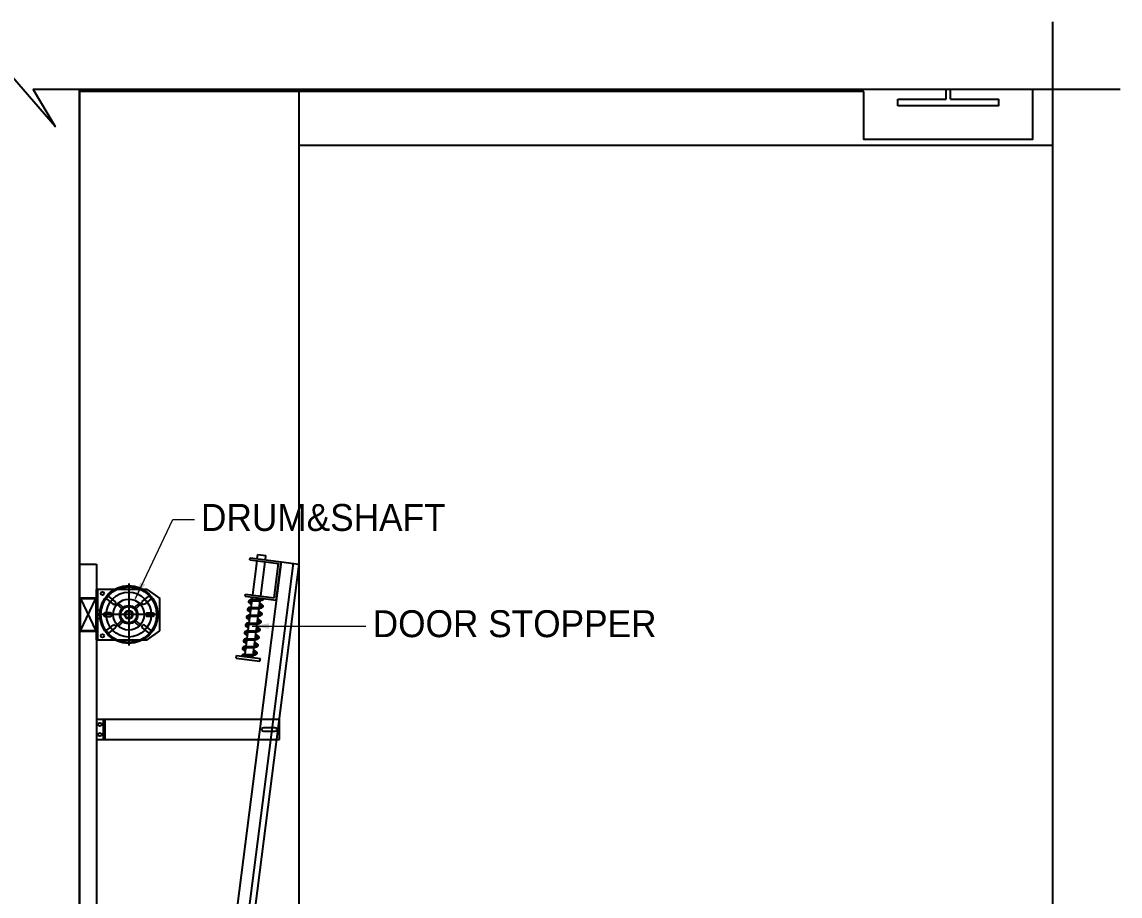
# Model space of a CAD drawing. Header units: millimetres. Extents: x 909 to 159266, y 137 to 21462.
# Drawn here: x 67692 to 70947, y 13773 to 16363 of the extents above; entities that cross this region are included whole.
import ezdxf

# ---------------------------------------------------------------- set-up
doc = ezdxf.new("R2010")
doc.units = ezdxf.units.MM
doc.header["$LTSCALE"] = 50
doc.header["$MEASUREMENT"] = 0
doc.linetypes.add('CENTER', pattern=[2, 1.25, -0.25, 0.25, -0.25])
for name, color, linetype in [('CENTER', 1, 'CENTER'), ('OHD Frame', 2, 'Continuous'), ('OHD Track', 4, 'Continuous'), ('주단면도-1$0$주단면도-1$0$A-FLOR-GW', 6, 'Continuous'), ('주단면도-1$0$주단면도-1$0$A-SECT-ELEV', 8, 'Continuous'), ('주단면도-1$0$주단면도-1$0$저온단열', 160, 'Continuous'), ('주단면도-1$0$철골', 2, 'Continuous'), ('케이블드럼', 9, 'Continuous')]:
    doc.layers.add(name, color=color, linetype=linetype)
doc.layers.add('주단면도-1$0$A-ELEV-LIN2', color=7, linetype='Continuous', lineweight=25)
doc.styles.get("Standard").update_dxf_attribs({"font": 'NanumGothicBold.ttf'})
doc.styles.add('헤드라인', font='')
doc.styles.get('헤드라인').set_extended_font_data('HY울릉도M')
doc.dimstyles.new('ISO-25', dxfattribs={"dimtxt": 2.5, "dimasz": 2.5, "dimexe": 1.25, "dimexo": 0.625, "dimtad": 1, "dimtxsty": 'Standard', "dimcen": 2.5, "dimadec": 0, "dimazin": 0, "dimtfac": 1, "dimtmove": 0, "dimatfit": 3, "dimfxl": 1, "dimarcsym": 0})

# ---------------------------------------------------------------- blocks, each defined once
blk = doc.blocks.new('DRUM&SHAFT')
at = {"layer": 'CENTER', "ltscale": 5}
for p, q in [((83366.2, -19306.2, 0), (83366.2, -19490.1, 0)), ((83458.2, -19398.1, 0), (83274.3, -19398.1, 0))]:
    blk.add_line(p, q, dxfattribs=at)
at = {"layer": '케이블드럼'}
for p, q in [((83420.7, -19323.3, 0), (83273.7, -19323.3, 0)), ((83420.7, -19323.3, 0), (83458.7, -19350.3, 0)), ((83349.3, -19377.3, 0), (83335.8, -19363.8, 0)), ((83383.2, -19377.3, 0), (83396.7, -19363.8, 0)), ((83458.7, -19446.3, 0), (83458.7, -19350.3, 0)), ((83281.4, -19385.6, 0), (83270.7, -19385.6, 0)), ((83345.4, -19381.2, 0), (83331.9, -19367.7, 0)), ((83387.1, -19381.2, 0), (83400.6, -19367.7, 0)), ((83281.4, -19410.6, 0), (83270.7, -19410.6, 0)), ((83345.2, -19415.2, 0), (83331.9, -19428.5, 0)), ((83349.1, -19419.2, 0), (83335.8, -19432.5, 0)), ((83383.4, -19419.2, 0), (83396.7, -19432.5, 0)), ((83387.3, -19415.2, 0), (83400.6, -19428.5, 0)), ((83420.7, -19473.3, 0), (83458.7, -19446.3, 0)), ((83273.7, -19473.3, 0), (83420.7, -19473.3, 0))]:
    blk.add_line(p, q, dxfattribs=at)
at = {"layer": '케이블드럼', "elevation": 0}
blk.add_lwpolyline([(83270.7, -19323.3), (83273.7, -19323.3), (83273.7, -19473.3), (83270.7, -19473.3)], close=True, dxfattribs=at)
for points in [[(83307.4, -19344.4, 0.867236), (83301.1, -19352.2), (83320, -19367.5, 0.867236), (83326.3, -19359.7)], [(83425.1, -19344.4, -0.867236), (83431.4, -19352.2), (83412.5, -19367.5, -0.867236), (83406.2, -19359.7)], [(83295.3, -19393.3, 0.867236), (83295.3, -19403.3), (83311.6, -19403.3, 0.867236), (83311.6, -19393.3)], [(83437.2, -19393.3, -0.867236), (83437.2, -19403.3), (83420.9, -19403.3, -0.867236), (83420.9, -19393.3)], [(83307.4, -19452.2, -0.867236), (83301.1, -19444.5), (83320, -19429.1, -0.867236), (83326.3, -19436.9)], [(83425.1, -19452.2, 0.867236), (83431.4, -19444.5), (83412.5, -19429.1, 0.867236), (83406.2, -19436.9)]]:
    blk.add_lwpolyline(points, format="xyb", close=True, dxfattribs=at)
at = {"layer": '케이블드럼'}
for centre, radius in [((83366.2, -19398.1, 0), 85.8), ((83288.3, -19335.5, 0), 5), ((83366.2, -19398.3, 0), 82.6), ((83366.2, -19398.1, 0), 66.5), ((83366.2, -19398.1, 0), 45.9), ((83366.2, -19398.3, 0), 27), ((83366.2, -19398.3, 0), 24), ((83366.2, -19398.3, 0), 12.6), ((83366.2, -19398.3, 0), 12.5), ((83366.2, -19398.3, 0), 10.5), ((83288.3, -19461.1, 0), 5)]:
    blk.add_circle(centre, radius, dxfattribs=at)
blk = doc.blocks.new('프레임100X50X2.3T')
at = {"color": 1}
for p, q in [((105125.2, -46858.7), (105170.6, -46763.3)), ((105125.2, -46763.3), (105170.6, -46858.7))]:
    blk.add_line(p, q, dxfattribs=at)
at = {"layer": 'OHD Frame'}
for points in [[(105172.9, -46761), (105172.9, -46861), (105122.9, -46861), (105122.9, -46761)], [(105170.6, -46763.3), (105170.6, -46858.7), (105125.2, -46858.7), (105125.2, -46763.3)]]:
    blk.add_lwpolyline(points, close=True, dxfattribs=at)
blk = doc.blocks.new('DOOR STOPPER')
at = {"color": 4}
for p, q in [((109463.3, 61094.3, 0), (109463.3, 61023.5, 0)), ((109463.3, 61094.3, 0), (109471.3, 61094.3, 0)), ((109471.3, 61094.3, 0), (109471.3, 61023.5, 0)), ((109471.3, 61069.8, 0), (109648.8, 61069.8, 0)), ((109648.8, 61091.2, 0), (109648.8, 60998.9, 0)), ((109648.8, 61091.2, 0), (109655.1, 61091.2, 0)), ((109655.1, 61091.2, 0), (109655.1, 61005.3, 0)), ((109655.1, 61069.8, 0), (109756.9, 61069.8, 0)), ((109756.9, 61091.2, 0), (109756.9, 61005.3, 0)), ((109756.9, 61091.2, 0), (109763.3, 61091.2, 0)), ((109763.3, 61091.2, 0), (109763.3, 60998.9, 0)), ((109763.3, 61069.8, 0), (109776, 61069.8, 0)), ((109776, 61069.8, 0), (109776, 61045.8, 0)), ((109471.3, 61045.8, 0), (109648.8, 61045.8, 0)), ((109655.1, 61045.8, 0), (109756.9, 61045.8, 0)), ((109763.3, 61045.8, 0), (109776, 61045.8, 0)), ((109463.3, 61023.5, 0), (109471.3, 61023.5, 0)), ((109655.1, 61005.3, 0), (109756.9, 61005.3, 0)), ((109648.8, 60998.9, 0), (109763.3, 60998.9, 0))]:
    blk.add_line(p, q, dxfattribs=at)
at = {"color": 4, "linetype": 'Continuous'}
for p, q in [((109474.5, 61069.4, 0), (109476.8, 61046.4, 0)), ((109478.1, 61070.1, 0), (109480.5, 61046.8, 0)), ((109497.8, 61069.4, 0), (109500.2, 61046.4, 0)), ((109501.5, 61070.1, 0), (109503.9, 61046.8, 0)), ((109521.2, 61069.4, 0), (109523.6, 61046.4, 0)), ((109524.8, 61070.1, 0), (109527.3, 61046.8, 0)), ((109544.6, 61069.4, 0), (109546.9, 61046.4, 0)), ((109548.2, 61070.1, 0), (109550.6, 61046.8, 0)), ((109567.9, 61069.4, 0), (109570.3, 61046.4, 0)), ((109571.6, 61070.1, 0), (109574, 61046.8, 0)), ((109591.3, 61069.4, 0), (109593.6, 61046.4, 0)), ((109594.9, 61070.1, 0), (109597.3, 61046.8, 0)), ((109614.6, 61069.4, 0), (109617, 61046.4, 0)), ((109618.3, 61070.1, 0), (109620.7, 61046.8, 0)), ((109638, 61069.7, 0), (109640.3, 61046.7, 0)), ((109641.6, 61070.4, 0), (109644, 61047.1, 0))]:
    blk.add_line(p, q, dxfattribs=at)
for centre, end_param in [((109471.3, 61064.3, 0), -0.032668), ((109494.7, 61064.3, 0), 1.199537), ((109518, 61064.3, 0), 1.199537), ((109541.4, 61064.3, 0), 1.199537), ((109564.7, 61064.3, 0), 1.199537), ((109588.1, 61064.3, 0), 1.199537), ((109611.4, 61064.3, 0), 1.199537), ((109634.8, 61064.5, 0), 1.199537)]:
    blk.add_ellipse(centre, major_axis=(-0.3, 15.6), ratio=0.477179, start_param=-1.195765, end_param=end_param, dxfattribs=at)
for points, knots in [([(109474.5, 61069.4, 0), (109474.3, 61070.2, 0), (109474.1, 61071, 0), (109473.6, 61072.7, 0), (109473.3, 61073.5, 0), (109472.6, 61074.8, 0), (109472.2, 61075.3, 0), (109471.7, 61075.9, 0), (109471.6, 61076, 0), (109471.4, 61076.1, 0), (109471.3, 61076.1, 0), (109471.3, 61076.2, 0)], [1.9539775, 1.9539775, 1.9539775, 1.9539775, 2.1548685, 2.1548685, 2.4122962, 2.4122962, 2.6697239, 2.6697239, 2.8449346, 2.8449346, 2.9444367, 2.9444367, 2.9444367, 2.9444367]), ([(109494.7, 61076.2, 0), (109494.6, 61076.1, 0), (109494.5, 61076.1, 0), (109494.3, 61075.9, 0), (109494.1, 61075.7, 0), (109493.7, 61075.3, 0), (109493.5, 61075.1, 0), (109492.9, 61074, 0), (109492.5, 61073.1, 0), (109491.9, 61071.4, 0), (109491.7, 61070.8, 0), (109491.6, 61069.8, 0)], [3.3387486, 3.3387486, 3.3387486, 3.3387486, 3.4898819, 3.4898819, 3.6410151, 3.6410151, 3.7921484, 3.7921484, 4.105162, 4.105162, 4.2730649, 4.2730649, 4.2730649, 4.2730649]), ([(109497.8, 61069.4, 0), (109497.7, 61070.2, 0), (109497.5, 61071, 0), (109497, 61072.7, 0), (109496.6, 61073.5, 0), (109495.9, 61074.8, 0), (109495.6, 61075.3, 0), (109495.1, 61075.9, 0), (109494.9, 61076, 0), (109494.7, 61076.1, 0), (109494.7, 61076.1, 0), (109494.7, 61076.2, 0)], [1.9539775, 1.9539775, 1.9539775, 1.9539775, 2.1548685, 2.1548685, 2.4122962, 2.4122962, 2.6697239, 2.6697239, 2.8449346, 2.8449346, 2.9444367, 2.9444367, 2.9444367, 2.9444367]), ([(109518, 61076.2, 0), (109518, 61076.1, 0), (109517.9, 61076.1, 0), (109517.6, 61075.9, 0), (109517.5, 61075.7, 0), (109517.1, 61075.3, 0), (109516.9, 61075.1, 0), (109516.3, 61074, 0), (109515.8, 61073.1, 0), (109515.3, 61071.4, 0), (109515.1, 61070.8, 0), (109515, 61069.8, 0)], [3.3387486, 3.3387486, 3.3387486, 3.3387486, 3.4898819, 3.4898819, 3.6410151, 3.6410151, 3.7921484, 3.7921484, 4.105162, 4.105162, 4.2730649, 4.2730649, 4.2730649, 4.2730649]), ([(109521.2, 61069.4, 0), (109521, 61070.2, 0), (109520.8, 61071, 0), (109520.3, 61072.7, 0), (109520, 61073.5, 0), (109519.3, 61074.8, 0), (109518.9, 61075.3, 0), (109518.4, 61075.9, 0), (109518.3, 61076, 0), (109518.1, 61076.1, 0), (109518, 61076.1, 0), (109518, 61076.2, 0)], [1.9539775, 1.9539775, 1.9539775, 1.9539775, 2.1548685, 2.1548685, 2.4122962, 2.4122962, 2.6697239, 2.6697239, 2.8449346, 2.8449346, 2.9444367, 2.9444367, 2.9444367, 2.9444367]), ([(109541.4, 61076.2, 0), (109541.3, 61076.1, 0), (109541.2, 61076.1, 0), (109541, 61075.9, 0), (109540.8, 61075.7, 0), (109540.5, 61075.3, 0), (109540.3, 61075.1, 0), (109539.6, 61074, 0), (109539.2, 61073.1, 0), (109538.6, 61071.4, 0), (109538.5, 61070.8, 0), (109538.3, 61069.8, 0)], [3.3387486, 3.3387486, 3.3387486, 3.3387486, 3.4898819, 3.4898819, 3.6410151, 3.6410151, 3.7921484, 3.7921484, 4.105162, 4.105162, 4.2730649, 4.2730649, 4.2730649, 4.2730649]), ([(109544.6, 61069.4, 0), (109544.4, 61070.2, 0), (109544.2, 61071, 0), (109543.7, 61072.7, 0), (109543.3, 61073.5, 0), (109542.7, 61074.8, 0), (109542.3, 61075.3, 0), (109541.8, 61075.9, 0), (109541.6, 61076, 0), (109541.4, 61076.1, 0), (109541.4, 61076.1, 0), (109541.4, 61076.2, 0)], [1.9539775, 1.9539775, 1.9539775, 1.9539775, 2.1548685, 2.1548685, 2.4122962, 2.4122962, 2.6697239, 2.6697239, 2.8449346, 2.8449346, 2.9444367, 2.9444367, 2.9444367, 2.9444367]), ([(109564.7, 61076.2, 0), (109564.7, 61076.1, 0), (109564.6, 61076.1, 0), (109564.3, 61075.9, 0), (109564.2, 61075.7, 0), (109563.8, 61075.3, 0), (109563.6, 61075.1, 0), (109563, 61074, 0), (109562.5, 61073.1, 0), (109562, 61071.4, 0), (109561.8, 61070.8, 0), (109561.7, 61069.8, 0)], [3.3387486, 3.3387486, 3.3387486, 3.3387486, 3.4898819, 3.4898819, 3.6410151, 3.6410151, 3.7921484, 3.7921484, 4.105162, 4.105162, 4.2730649, 4.2730649, 4.2730649, 4.2730649]), ([(109567.9, 61069.4, 0), (109567.8, 61070.2, 0), (109567.6, 61071, 0), (109567, 61072.7, 0), (109566.7, 61073.5, 0), (109566, 61074.8, 0), (109565.6, 61075.3, 0), (109565.1, 61075.9, 0), (109565, 61076, 0), (109564.8, 61076.1, 0), (109564.7, 61076.1, 0), (109564.7, 61076.2, 0)], [1.9539775, 1.9539775, 1.9539775, 1.9539775, 2.1548685, 2.1548685, 2.4122962, 2.4122962, 2.6697239, 2.6697239, 2.8449346, 2.8449346, 2.9444367, 2.9444367, 2.9444367, 2.9444367]), ([(109588.1, 61076.2, 0), (109588, 61076.1, 0), (109587.9, 61076.1, 0), (109587.7, 61075.9, 0), (109587.5, 61075.7, 0), (109587.2, 61075.3, 0), (109587, 61075.1, 0), (109586.3, 61074, 0), (109585.9, 61073.1, 0), (109585.3, 61071.4, 0), (109585.2, 61070.8, 0), (109585, 61069.8, 0)], [3.3387486, 3.3387486, 3.3387486, 3.3387486, 3.4898819, 3.4898819, 3.6410151, 3.6410151, 3.7921484, 3.7921484, 4.105162, 4.105162, 4.2730649, 4.2730649, 4.2730649, 4.2730649]), ([(109591.3, 61069.4, 0), (109591.1, 61070.2, 0), (109590.9, 61071, 0), (109590.4, 61072.7, 0), (109590.1, 61073.5, 0), (109589.4, 61074.8, 0), (109589, 61075.3, 0), (109588.5, 61075.9, 0), (109588.3, 61076, 0), (109588.1, 61076.1, 0), (109588.1, 61076.1, 0), (109588.1, 61076.2, 0)], [1.9539775, 1.9539775, 1.9539775, 1.9539775, 2.1548685, 2.1548685, 2.4122962, 2.4122962, 2.6697239, 2.6697239, 2.8449346, 2.8449346, 2.9444367, 2.9444367, 2.9444367, 2.9444367]), ([(109611.4, 61076.2, 0), (109611.4, 61076.1, 0), (109611.3, 61076.1, 0), (109611, 61075.9, 0), (109610.9, 61075.7, 0), (109610.5, 61075.3, 0), (109610.3, 61075.1, 0), (109609.7, 61074, 0), (109609.3, 61073.1, 0), (109608.7, 61071.4, 0), (109608.5, 61070.8, 0), (109608.4, 61069.8, 0)], [3.3387486, 3.3387486, 3.3387486, 3.3387486, 3.4898819, 3.4898819, 3.6410151, 3.6410151, 3.7921484, 3.7921484, 4.105162, 4.105162, 4.2730649, 4.2730649, 4.2730649, 4.2730649]), ([(109614.6, 61069.4, 0), (109614.5, 61070.2, 0), (109614.3, 61071, 0), (109613.8, 61072.7, 0), (109613.4, 61073.5, 0), (109612.7, 61074.8, 0), (109612.4, 61075.3, 0), (109611.9, 61075.9, 0), (109611.7, 61076, 0), (109611.5, 61076.1, 0), (109611.5, 61076.1, 0), (109611.4, 61076.2, 0)], [1.9539775, 1.9539775, 1.9539775, 1.9539775, 2.1548685, 2.1548685, 2.4122962, 2.4122962, 2.6697239, 2.6697239, 2.8449346, 2.8449346, 2.9444367, 2.9444367, 2.9444367, 2.9444367]), ([(109634.8, 61076.4, 0), (109634.7, 61076.4, 0), (109634.6, 61076.4, 0), (109634.4, 61076.2, 0), (109634.2, 61076, 0), (109633.8, 61075.6, 0), (109633.6, 61075.3, 0), (109633, 61074.3, 0), (109632.6, 61073.4, 0), (109632, 61071.7, 0), (109631.9, 61071.1, 0), (109631.7, 61070.1, 0)], [3.3387486, 3.3387486, 3.3387486, 3.3387486, 3.4898819, 3.4898819, 3.6410151, 3.6410151, 3.7921484, 3.7921484, 4.105162, 4.105162, 4.2730649, 4.2730649, 4.2730649, 4.2730649]), ([(109638, 61069.7, 0), (109637.8, 61070.5, 0), (109637.6, 61071.3, 0), (109637.1, 61073, 0), (109636.7, 61073.8, 0), (109636, 61075.1, 0), (109635.7, 61075.6, 0), (109635.2, 61076.2, 0), (109635, 61076.3, 0), (109634.8, 61076.4, 0), (109634.8, 61076.4, 0), (109634.8, 61076.4, 0)], [1.9539775, 1.9539775, 1.9539775, 1.9539775, 2.1548685, 2.1548685, 2.4122962, 2.4122962, 2.6697239, 2.6697239, 2.8449346, 2.8449346, 2.9444367, 2.9444367, 2.9444367, 2.9444367]), ([(109492.9, 61045.8, 0), (109491.5, 61041.4, 0), (109491.2, 61040.8, 0), (109490.7, 61039.9, 0), (109490.5, 61039.5, 0), (109490, 61038.8, 0), (109489.7, 61038.4, 0), (109489.2, 61037.8, 0), (109488.8, 61037.5, 0), (109488.2, 61036.9, 0), (109487.9, 61036.7, 0), (109487.3, 61036.4, 0), (109487.1, 61036.3, 0), (109486.7, 61036.1, 0), (109486.5, 61036, 0), (109486.1, 61035.9, 0), (109485.9, 61035.9, 0), (109485.6, 61035.8, 0), (109485.5, 61035.8, 0), (109485.3, 61035.8, 0), (109485.2, 61035.8, 0), (109484.8, 61035.8, 0), (109484.5, 61035.8, 0), (109484.2, 61035.9, 0), (109484.1, 61035.9, 0), (109483.9, 61035.9, 0), (109483.8, 61035.9, 0), (109483.7, 61036, 0), (109483.6, 61036, 0), (109483.4, 61036.1, 0), (109483.2, 61036.1, 0), (109482.7, 61036.3, 0), (109482.5, 61036.5, 0), (109482, 61036.8, 0), (109481.8, 61036.9, 0), (109481.5, 61037.1, 0), (109481.4, 61037.3, 0), (109481, 61037.6, 0), (109480.8, 61037.9, 0), (109480.3, 61038.4, 0), (109480.1, 61038.7, 0), (109479.5, 61039.5, 0), (109479.1, 61040.1, 0), (109478.5, 61041.3, 0), (109478.2, 61042, 0), (109477.7, 61043.4, 0), (109477.5, 61044.2, 0), (109477.2, 61045.3, 0), (109477.1, 61045.7, 0), (109476.8, 61046.4, 0)], [2.284157, 2.284157, 2.284157, 2.284157, 2.422346, 2.422346, 2.53296, 2.53296, 2.643575, 2.643575, 2.760459, 2.760459, 2.877343, 2.877343, 2.943322, 2.943322, 3.009301, 3.009301, 3.067956, 3.067956, 3.100399, 3.100399, 3.132842, 3.132842, 3.209433, 3.209433, 3.242764, 3.242764, 3.266879, 3.266879, 3.290995, 3.290995, 3.339227, 3.339227, 3.435689, 3.435689, 3.491675, 3.491675, 3.54766, 3.54766, 3.639733, 3.639733, 3.731806, 3.731806, 3.894315, 3.894315, 4.056824, 4.056824, 4.219333, 4.219333, 4.293854, 4.293854, 4.293854, 4.293854]), ([(109489.1, 61045.8, 0), (109489, 61045.5, 0), (109488.9, 61045.1, 0), (109488.4, 61043.7, 0), (109488, 61042.7, 0), (109487.2, 61041.2, 0), (109486.8, 61040.6, 0), (109486.1, 61040, 0), (109485.8, 61039.8, 0), (109485.4, 61039.6, 0), (109485.3, 61039.5, 0), (109485, 61039.5, 0), (109484.9, 61039.5, 0), (109484.6, 61039.6, 0), (109484.4, 61039.7, 0), (109483.9, 61040, 0), (109483.6, 61040.2, 0), (109483.1, 61040.8, 0), (109482.8, 61041.2, 0), (109482.2, 61042.2, 0), (109481.9, 61042.8, 0), (109481.3, 61044.4, 0), (109480.9, 61045.6, 0), (109480.7, 61046.8, 0)], [2.066081, 2.066081, 2.066081, 2.066081, 2.158304, 2.158304, 2.432845, 2.432845, 2.707387, 2.707387, 2.892355, 2.892355, 3.077323, 3.077323, 3.262291, 3.262291, 3.44726, 3.44726, 3.632228, 3.632228, 3.817196, 3.817196, 4.002164, 4.002164, 4.293854, 4.293854, 4.293854, 4.293854]), ([(109516.3, 61045.8, 0), (109514.8, 61041.4, 0), (109514.6, 61040.8, 0), (109514.1, 61039.9, 0), (109513.8, 61039.5, 0), (109513.3, 61038.8, 0), (109513.1, 61038.4, 0), (109512.5, 61037.8, 0), (109512.2, 61037.5, 0), (109511.6, 61036.9, 0), (109511.2, 61036.7, 0), (109510.7, 61036.4, 0), (109510.5, 61036.3, 0), (109510.1, 61036.1, 0), (109509.9, 61036, 0), (109509.4, 61035.9, 0), (109509.2, 61035.9, 0), (109509, 61035.8, 0), (109508.9, 61035.8, 0), (109508.7, 61035.8, 0), (109508.6, 61035.8, 0), (109508.2, 61035.8, 0), (109507.9, 61035.8, 0), (109507.5, 61035.9, 0), (109507.4, 61035.9, 0), (109507.2, 61035.9, 0), (109507.2, 61035.9, 0), (109507, 61036, 0), (109506.9, 61036, 0), (109506.7, 61036.1, 0), (109506.6, 61036.1, 0), (109506.1, 61036.3, 0), (109505.8, 61036.5, 0), (109505.4, 61036.8, 0), (109505.2, 61036.9, 0), (109504.9, 61037.1, 0), (109504.7, 61037.3, 0), (109504.3, 61037.6, 0), (109504.1, 61037.9, 0), (109503.6, 61038.4, 0), (109503.4, 61038.7, 0), (109502.8, 61039.5, 0), (109502.5, 61040.1, 0), (109501.9, 61041.3, 0), (109501.6, 61042, 0), (109501.1, 61043.4, 0), (109500.8, 61044.2, 0), (109500.5, 61045.3, 0), (109500.5, 61045.7, 0), (109500.2, 61046.4, 0)], [2.284157, 2.284157, 2.284157, 2.284157, 2.422346, 2.422346, 2.53296, 2.53296, 2.643575, 2.643575, 2.760459, 2.760459, 2.877343, 2.877343, 2.943322, 2.943322, 3.009301, 3.009301, 3.067956, 3.067956, 3.100399, 3.100399, 3.132842, 3.132842, 3.209433, 3.209433, 3.242764, 3.242764, 3.266879, 3.266879, 3.290995, 3.290995, 3.339227, 3.339227, 3.435689, 3.435689, 3.491675, 3.491675, 3.54766, 3.54766, 3.639733, 3.639733, 3.731806, 3.731806, 3.894315, 3.894315, 4.056824, 4.056824, 4.219333, 4.219333, 4.293854, 4.293854, 4.293854, 4.293854]), ([(109512.4, 61045.8, 0), (109512.3, 61045.5, 0), (109512.2, 61045.1, 0), (109511.8, 61043.7, 0), (109511.4, 61042.7, 0), (109510.6, 61041.2, 0), (109510.1, 61040.6, 0), (109509.4, 61040, 0), (109509.2, 61039.8, 0), (109508.8, 61039.6, 0), (109508.6, 61039.5, 0), (109508.3, 61039.5, 0), (109508.2, 61039.5, 0), (109507.9, 61039.6, 0), (109507.7, 61039.7, 0), (109507.3, 61040, 0), (109507, 61040.2, 0), (109506.4, 61040.8, 0), (109506.1, 61041.2, 0), (109505.6, 61042.2, 0), (109505.3, 61042.8, 0), (109504.6, 61044.4, 0), (109504.3, 61045.6, 0), (109504, 61046.8, 0)], [2.066081, 2.066081, 2.066081, 2.066081, 2.158304, 2.158304, 2.432845, 2.432845, 2.707387, 2.707387, 2.892355, 2.892355, 3.077323, 3.077323, 3.262291, 3.262291, 3.44726, 3.44726, 3.632228, 3.632228, 3.817196, 3.817196, 4.002164, 4.002164, 4.293854, 4.293854, 4.293854, 4.293854]), ([(109539.7, 61045.8, 0), (109538.2, 61041.4, 0), (109537.9, 61040.8, 0), (109537.4, 61039.9, 0), (109537.2, 61039.5, 0), (109536.7, 61038.8, 0), (109536.4, 61038.4, 0), (109535.9, 61037.8, 0), (109535.6, 61037.5, 0), (109534.9, 61036.9, 0), (109534.6, 61036.7, 0), (109534, 61036.4, 0), (109533.8, 61036.3, 0), (109533.4, 61036.1, 0), (109533.2, 61036, 0), (109532.8, 61035.9, 0), (109532.6, 61035.9, 0), (109532.3, 61035.8, 0), (109532.2, 61035.8, 0), (109532, 61035.8, 0), (109531.9, 61035.8, 0), (109531.5, 61035.8, 0), (109531.2, 61035.8, 0), (109530.9, 61035.9, 0), (109530.8, 61035.9, 0), (109530.6, 61035.9, 0), (109530.5, 61035.9, 0), (109530.4, 61036, 0), (109530.3, 61036, 0), (109530.1, 61036.1, 0), (109529.9, 61036.1, 0), (109529.5, 61036.3, 0), (109529.2, 61036.5, 0), (109528.7, 61036.8, 0), (109528.6, 61036.9, 0), (109528.2, 61037.1, 0), (109528.1, 61037.3, 0), (109527.7, 61037.6, 0), (109527.5, 61037.9, 0), (109527, 61038.4, 0), (109526.8, 61038.7, 0), (109526.2, 61039.5, 0), (109525.9, 61040.1, 0), (109525.2, 61041.3, 0), (109524.9, 61042, 0), (109524.4, 61043.4, 0), (109524.2, 61044.2, 0), (109523.9, 61045.3, 0), (109523.8, 61045.7, 0), (109523.6, 61046.4, 0)], [2.284157, 2.284157, 2.284157, 2.284157, 2.422346, 2.422346, 2.53296, 2.53296, 2.643575, 2.643575, 2.760459, 2.760459, 2.877343, 2.877343, 2.943322, 2.943322, 3.009301, 3.009301, 3.067956, 3.067956, 3.100399, 3.100399, 3.132842, 3.132842, 3.209433, 3.209433, 3.242764, 3.242764, 3.266879, 3.266879, 3.290995, 3.290995, 3.339227, 3.339227, 3.435689, 3.435689, 3.491675, 3.491675, 3.54766, 3.54766, 3.639733, 3.639733, 3.731806, 3.731806, 3.894315, 3.894315, 4.056824, 4.056824, 4.219333, 4.219333, 4.293854, 4.293854, 4.293854, 4.293854]), ([(109535.8, 61045.8, 0), (109535.7, 61045.5, 0), (109535.6, 61045.1, 0), (109535.1, 61043.7, 0), (109534.7, 61042.7, 0), (109533.9, 61041.2, 0), (109533.5, 61040.6, 0), (109532.8, 61040, 0), (109532.5, 61039.8, 0), (109532.1, 61039.6, 0), (109532, 61039.5, 0), (109531.7, 61039.5, 0), (109531.6, 61039.5, 0), (109531.3, 61039.6, 0), (109531.1, 61039.7, 0), (109530.6, 61040, 0), (109530.3, 61040.2, 0), (109529.8, 61040.8, 0), (109529.5, 61041.2, 0), (109528.9, 61042.2, 0), (109528.6, 61042.8, 0), (109528, 61044.4, 0), (109527.6, 61045.6, 0), (109527.4, 61046.8, 0)], [2.066081, 2.066081, 2.066081, 2.066081, 2.158304, 2.158304, 2.432845, 2.432845, 2.707387, 2.707387, 2.892355, 2.892355, 3.077323, 3.077323, 3.262291, 3.262291, 3.44726, 3.44726, 3.632228, 3.632228, 3.817196, 3.817196, 4.002164, 4.002164, 4.293854, 4.293854, 4.293854, 4.293854]), ([(109563, 61045.8, 0), (109561.5, 61041.4, 0), (109561.3, 61040.8, 0), (109560.8, 61039.9, 0), (109560.5, 61039.5, 0), (109560, 61038.8, 0), (109559.8, 61038.4, 0), (109559.2, 61037.8, 0), (109558.9, 61037.5, 0), (109558.3, 61036.9, 0), (109557.9, 61036.7, 0), (109557.4, 61036.4, 0), (109557.2, 61036.3, 0), (109556.8, 61036.1, 0), (109556.6, 61036, 0), (109556.2, 61035.9, 0), (109556, 61035.9, 0), (109555.7, 61035.8, 0), (109555.6, 61035.8, 0), (109555.4, 61035.8, 0), (109555.3, 61035.8, 0), (109554.9, 61035.8, 0), (109554.6, 61035.8, 0), (109554.2, 61035.9, 0), (109554.1, 61035.9, 0), (109553.9, 61035.9, 0), (109553.9, 61035.9, 0), (109553.7, 61036, 0), (109553.7, 61036, 0), (109553.4, 61036.1, 0), (109553.3, 61036.1, 0), (109552.8, 61036.3, 0), (109552.5, 61036.5, 0), (109552.1, 61036.8, 0), (109551.9, 61036.9, 0), (109551.6, 61037.1, 0), (109551.4, 61037.3, 0), (109551.1, 61037.6, 0), (109550.8, 61037.9, 0), (109550.4, 61038.4, 0), (109550.1, 61038.7, 0), (109549.6, 61039.5, 0), (109549.2, 61040.1, 0), (109548.6, 61041.3, 0), (109548.3, 61042, 0), (109547.8, 61043.4, 0), (109547.5, 61044.2, 0), (109547.3, 61045.3, 0), (109547.2, 61045.7, 0), (109546.9, 61046.4, 0)], [2.284157, 2.284157, 2.284157, 2.284157, 2.422346, 2.422346, 2.53296, 2.53296, 2.643575, 2.643575, 2.760459, 2.760459, 2.877343, 2.877343, 2.943322, 2.943322, 3.009301, 3.009301, 3.067956, 3.067956, 3.100399, 3.100399, 3.132842, 3.132842, 3.209433, 3.209433, 3.242764, 3.242764, 3.266879, 3.266879, 3.290995, 3.290995, 3.339227, 3.339227, 3.435689, 3.435689, 3.491675, 3.491675, 3.54766, 3.54766, 3.639733, 3.639733, 3.731806, 3.731806, 3.894315, 3.894315, 4.056824, 4.056824, 4.219333, 4.219333, 4.293854, 4.293854, 4.293854, 4.293854]), ([(109559.1, 61045.8, 0), (109559, 61045.5, 0), (109558.9, 61045.1, 0), (109558.5, 61043.7, 0), (109558.1, 61042.7, 0), (109557.3, 61041.2, 0), (109556.8, 61040.6, 0), (109556.1, 61040, 0), (109555.9, 61039.8, 0), (109555.5, 61039.6, 0), (109555.3, 61039.5, 0), (109555, 61039.5, 0), (109554.9, 61039.5, 0), (109554.6, 61039.6, 0), (109554.4, 61039.7, 0), (109554, 61040, 0), (109553.7, 61040.2, 0), (109553.1, 61040.8, 0), (109552.8, 61041.2, 0), (109552.3, 61042.2, 0), (109552, 61042.8, 0), (109551.3, 61044.4, 0), (109551, 61045.6, 0), (109550.7, 61046.8, 0)], [2.066081, 2.066081, 2.066081, 2.066081, 2.158304, 2.158304, 2.432845, 2.432845, 2.707387, 2.707387, 2.892355, 2.892355, 3.077323, 3.077323, 3.262291, 3.262291, 3.44726, 3.44726, 3.632228, 3.632228, 3.817196, 3.817196, 4.002164, 4.002164, 4.293854, 4.293854, 4.293854, 4.293854]), ([(109586.4, 61045.8, 0), (109584.9, 61041.4, 0), (109584.6, 61040.8, 0), (109584.1, 61039.9, 0), (109583.9, 61039.5, 0), (109583.4, 61038.8, 0), (109583.1, 61038.4, 0), (109582.6, 61037.8, 0), (109582.3, 61037.5, 0), (109581.6, 61036.9, 0), (109581.3, 61036.7, 0), (109580.7, 61036.4, 0), (109580.6, 61036.3, 0), (109580.1, 61036.1, 0), (109579.9, 61036, 0), (109579.5, 61035.9, 0), (109579.3, 61035.9, 0), (109579, 61035.8, 0), (109578.9, 61035.8, 0), (109578.7, 61035.8, 0), (109578.6, 61035.8, 0), (109578.2, 61035.8, 0), (109578, 61035.8, 0), (109577.6, 61035.9, 0), (109577.5, 61035.9, 0), (109577.3, 61035.9, 0), (109577.2, 61035.9, 0), (109577.1, 61036, 0), (109577, 61036, 0), (109576.8, 61036.1, 0), (109576.6, 61036.1, 0), (109576.2, 61036.3, 0), (109575.9, 61036.5, 0), (109575.4, 61036.8, 0), (109575.3, 61036.9, 0), (109575, 61037.1, 0), (109574.8, 61037.3, 0), (109574.4, 61037.6, 0), (109574.2, 61037.9, 0), (109573.7, 61038.4, 0), (109573.5, 61038.7, 0), (109572.9, 61039.5, 0), (109572.6, 61040.1, 0), (109571.9, 61041.3, 0), (109571.7, 61042, 0), (109571.1, 61043.4, 0), (109570.9, 61044.2, 0), (109570.6, 61045.3, 0), (109570.5, 61045.7, 0), (109570.3, 61046.4, 0)], [2.284157, 2.284157, 2.284157, 2.284157, 2.422346, 2.422346, 2.53296, 2.53296, 2.643575, 2.643575, 2.760459, 2.760459, 2.877343, 2.877343, 2.943322, 2.943322, 3.009301, 3.009301, 3.067956, 3.067956, 3.100399, 3.100399, 3.132842, 3.132842, 3.209433, 3.209433, 3.242764, 3.242764, 3.266879, 3.266879, 3.290995, 3.290995, 3.339227, 3.339227, 3.435689, 3.435689, 3.491675, 3.491675, 3.54766, 3.54766, 3.639733, 3.639733, 3.731806, 3.731806, 3.894315, 3.894315, 4.056824, 4.056824, 4.219333, 4.219333, 4.293854, 4.293854, 4.293854, 4.293854]), ([(109582.5, 61045.8, 0), (109582.4, 61045.5, 0), (109582.3, 61045.1, 0), (109581.9, 61043.7, 0), (109581.5, 61042.7, 0), (109580.6, 61041.2, 0), (109580.2, 61040.6, 0), (109579.5, 61040, 0), (109579.3, 61039.8, 0), (109578.8, 61039.6, 0), (109578.7, 61039.5, 0), (109578.4, 61039.5, 0), (109578.3, 61039.5, 0), (109578, 61039.6, 0), (109577.8, 61039.7, 0), (109577.3, 61040, 0), (109577.1, 61040.2, 0), (109576.5, 61040.8, 0), (109576.2, 61041.2, 0), (109575.6, 61042.2, 0), (109575.4, 61042.8, 0), (109574.7, 61044.4, 0), (109574.3, 61045.6, 0), (109574.1, 61046.8, 0)], [2.066081, 2.066081, 2.066081, 2.066081, 2.158304, 2.158304, 2.432845, 2.432845, 2.707387, 2.707387, 2.892355, 2.892355, 3.077323, 3.077323, 3.262291, 3.262291, 3.44726, 3.44726, 3.632228, 3.632228, 3.817196, 3.817196, 4.002164, 4.002164, 4.293854, 4.293854, 4.293854, 4.293854]), ([(109609.7, 61045.8, 0), (109608.2, 61041.4, 0), (109608, 61040.8, 0), (109607.5, 61039.9, 0), (109607.2, 61039.5, 0), (109606.7, 61038.8, 0), (109606.5, 61038.4, 0), (109605.9, 61037.8, 0), (109605.6, 61037.5, 0), (109605, 61036.9, 0), (109604.7, 61036.7, 0), (109604.1, 61036.4, 0), (109603.9, 61036.3, 0), (109603.5, 61036.1, 0), (109603.3, 61036, 0), (109602.9, 61035.9, 0), (109602.7, 61035.9, 0), (109602.4, 61035.8, 0), (109602.3, 61035.8, 0), (109602.1, 61035.8, 0), (109602, 61035.8, 0), (109601.6, 61035.8, 0), (109601.3, 61035.8, 0), (109600.9, 61035.9, 0), (109600.8, 61035.9, 0), (109600.7, 61035.9, 0), (109600.6, 61035.9, 0), (109600.4, 61036, 0), (109600.4, 61036, 0), (109600.1, 61036.1, 0), (109600, 61036.1, 0), (109599.5, 61036.3, 0), (109599.2, 61036.5, 0), (109598.8, 61036.8, 0), (109598.6, 61036.9, 0), (109598.3, 61037.1, 0), (109598.2, 61037.3, 0), (109597.8, 61037.6, 0), (109597.5, 61037.9, 0), (109597.1, 61038.4, 0), (109596.9, 61038.7, 0), (109596.3, 61039.5, 0), (109595.9, 61040.1, 0), (109595.3, 61041.3, 0), (109595, 61042, 0), (109594.5, 61043.4, 0), (109594.3, 61044.2, 0), (109594, 61045.3, 0), (109593.9, 61045.7, 0), (109593.6, 61046.4, 0)], [2.284157, 2.284157, 2.284157, 2.284157, 2.422346, 2.422346, 2.53296, 2.53296, 2.643575, 2.643575, 2.760459, 2.760459, 2.877343, 2.877343, 2.943322, 2.943322, 3.009301, 3.009301, 3.067956, 3.067956, 3.100399, 3.100399, 3.132842, 3.132842, 3.209433, 3.209433, 3.242764, 3.242764, 3.266879, 3.266879, 3.290995, 3.290995, 3.339227, 3.339227, 3.435689, 3.435689, 3.491675, 3.491675, 3.54766, 3.54766, 3.639733, 3.639733, 3.731806, 3.731806, 3.894315, 3.894315, 4.056824, 4.056824, 4.219333, 4.219333, 4.293854, 4.293854, 4.293854, 4.293854]), ([(109605.9, 61045.8, 0), (109605.8, 61045.5, 0), (109605.7, 61045.1, 0), (109605.2, 61043.7, 0), (109604.8, 61042.7, 0), (109604, 61041.2, 0), (109603.5, 61040.6, 0), (109602.9, 61040, 0), (109602.6, 61039.8, 0), (109602.2, 61039.6, 0), (109602, 61039.5, 0), (109601.8, 61039.5, 0), (109601.6, 61039.5, 0), (109601.3, 61039.6, 0), (109601.1, 61039.7, 0), (109600.7, 61040, 0), (109600.4, 61040.2, 0), (109599.9, 61040.8, 0), (109599.6, 61041.2, 0), (109599, 61042.2, 0), (109598.7, 61042.8, 0), (109598.1, 61044.4, 0), (109597.7, 61045.6, 0), (109597.4, 61046.8, 0)], [2.066081, 2.066081, 2.066081, 2.066081, 2.158304, 2.158304, 2.432845, 2.432845, 2.707387, 2.707387, 2.892355, 2.892355, 3.077323, 3.077323, 3.262291, 3.262291, 3.44726, 3.44726, 3.632228, 3.632228, 3.817196, 3.817196, 4.002164, 4.002164, 4.293854, 4.293854, 4.293854, 4.293854]), ([(109633.1, 61045.8, 0), (109631.6, 61041.4, 0), (109631.3, 61040.8, 0), (109630.8, 61039.9, 0), (109630.6, 61039.5, 0), (109630.1, 61038.8, 0), (109629.8, 61038.4, 0), (109629.3, 61037.8, 0), (109629, 61037.5, 0), (109628.3, 61036.9, 0), (109628, 61036.7, 0), (109627.5, 61036.4, 0), (109627.3, 61036.3, 0), (109626.9, 61036.1, 0), (109626.6, 61036, 0), (109626.2, 61035.9, 0), (109626, 61035.9, 0), (109625.7, 61035.8, 0), (109625.6, 61035.8, 0), (109625.4, 61035.8, 0), (109625.3, 61035.8, 0), (109625, 61035.8, 0), (109624.7, 61035.8, 0), (109624.3, 61035.9, 0), (109624.2, 61035.9, 0), (109624, 61035.9, 0), (109624, 61035.9, 0), (109623.8, 61036, 0), (109623.7, 61036, 0), (109623.5, 61036.1, 0), (109623.3, 61036.1, 0), (109622.9, 61036.3, 0), (109622.6, 61036.5, 0), (109622.1, 61036.8, 0), (109622, 61036.9, 0), (109621.7, 61037.1, 0), (109621.5, 61037.3, 0), (109621.1, 61037.6, 0), (109620.9, 61037.9, 0), (109620.4, 61038.4, 0), (109620.2, 61038.7, 0), (109619.6, 61039.5, 0), (109619.3, 61040.1, 0), (109618.7, 61041.3, 0), (109618.4, 61042, 0), (109617.8, 61043.4, 0), (109617.6, 61044.2, 0), (109617.3, 61045.3, 0), (109617.2, 61045.7, 0), (109617, 61046.4, 0)], [2.284157, 2.284157, 2.284157, 2.284157, 2.422346, 2.422346, 2.53296, 2.53296, 2.643575, 2.643575, 2.760459, 2.760459, 2.877343, 2.877343, 2.943322, 2.943322, 3.009301, 3.009301, 3.067956, 3.067956, 3.100399, 3.100399, 3.132842, 3.132842, 3.209433, 3.209433, 3.242764, 3.242764, 3.266879, 3.266879, 3.290995, 3.290995, 3.339227, 3.339227, 3.435689, 3.435689, 3.491675, 3.491675, 3.54766, 3.54766, 3.639733, 3.639733, 3.731806, 3.731806, 3.894315, 3.894315, 4.056824, 4.056824, 4.219333, 4.219333, 4.293854, 4.293854, 4.293854, 4.293854]), ([(109629.2, 61045.8, 0), (109629.1, 61045.5, 0), (109629, 61045.1, 0), (109628.6, 61043.7, 0), (109628.2, 61042.7, 0), (109627.3, 61041.2, 0), (109626.9, 61040.6, 0), (109626.2, 61040, 0), (109626, 61039.8, 0), (109625.6, 61039.6, 0), (109625.4, 61039.5, 0), (109625.1, 61039.5, 0), (109625, 61039.5, 0), (109624.7, 61039.6, 0), (109624.5, 61039.7, 0), (109624, 61040, 0), (109623.8, 61040.2, 0), (109623.2, 61040.8, 0), (109622.9, 61041.2, 0), (109622.3, 61042.2, 0), (109622.1, 61042.8, 0), (109621.4, 61044.4, 0), (109621.1, 61045.6, 0), (109620.8, 61046.8, 0)], [2.066081, 2.066081, 2.066081, 2.066081, 2.158304, 2.158304, 2.432845, 2.432845, 2.707387, 2.707387, 2.892355, 2.892355, 3.077323, 3.077323, 3.262291, 3.262291, 3.44726, 3.44726, 3.632228, 3.632228, 3.817196, 3.817196, 4.002164, 4.002164, 4.293854, 4.293854, 4.293854, 4.293854]), ([(109648.8, 61036.1, 0), (109648.7, 61036.1, 0), (109648.6, 61036.1, 0), (109648.3, 61036.1, 0), (109648, 61036.1, 0), (109647.6, 61036.2, 0), (109647.5, 61036.2, 0), (109647.3, 61036.2, 0), (109647.3, 61036.2, 0), (109647.1, 61036.3, 0), (109647, 61036.3, 0), (109646.8, 61036.4, 0), (109646.7, 61036.4, 0), (109646.2, 61036.6, 0), (109645.9, 61036.8, 0), (109645.5, 61037.1, 0), (109645.3, 61037.2, 0), (109645, 61037.4, 0), (109644.8, 61037.5, 0), (109644.4, 61037.9, 0), (109644.2, 61038.1, 0), (109643.8, 61038.7, 0), (109643.5, 61039, 0), (109643, 61039.8, 0), (109642.6, 61040.4, 0), (109642, 61041.6, 0), (109641.7, 61042.3, 0), (109641.2, 61043.7, 0), (109640.9, 61044.5, 0), (109640.7, 61045.6, 0), (109640.6, 61046, 0), (109640.3, 61046.7, 0)], [3.112771, 3.112771, 3.112771, 3.112771, 3.132842, 3.132842, 3.209433, 3.209433, 3.242764, 3.242764, 3.266879, 3.266879, 3.290995, 3.290995, 3.339227, 3.339227, 3.435689, 3.435689, 3.491675, 3.491675, 3.54766, 3.54766, 3.639733, 3.639733, 3.731806, 3.731806, 3.894315, 3.894315, 4.056824, 4.056824, 4.219333, 4.219333, 4.293854, 4.293854, 4.293854, 4.293854]), ([(109648.8, 61039.8, 0), (109648.7, 61039.8, 0), (109648.6, 61039.8, 0), (109648.4, 61039.8, 0), (109648.3, 61039.8, 0), (109648, 61039.9, 0), (109647.8, 61039.9, 0), (109647.4, 61040.3, 0), (109647.1, 61040.5, 0), (109646.5, 61041.1, 0), (109646.2, 61041.5, 0), (109645.7, 61042.5, 0), (109645.4, 61043.1, 0), (109644.7, 61044.7, 0), (109644.4, 61045.8, 0), (109644.1, 61047.1, 0)], [3.004813, 3.004813, 3.004813, 3.004813, 3.077323, 3.077323, 3.262291, 3.262291, 3.44726, 3.44726, 3.632228, 3.632228, 3.817196, 3.817196, 4.002164, 4.002164, 4.293854, 4.293854, 4.293854, 4.293854])]:
    blk.add_open_spline(points, degree=3, knots=knots, dxfattribs=at)
blk.add_open_spline([(109471.3, 61076.2, 0), (109471.3, 61076.2, 0), (109471.3, 61076.1, 0), (109471.3, 61076.1, 0)], degree=3, dxfattribs=at)
blk = doc.blocks.new('OHD2 단면')
at = {"color": 0}
for p, q in [((592.6, 5839.7, 0), (50, 5839.7, 0)), ((50, 5839.7, 0), (50, 5779.7, 0)), ((70, 5839.7, 0), (70, 5779.7, 0)), ((75, 5839.7, 0), (75, 5779.7, 0)), ((592.6, 5779.7, 0), (592.6, 5839.7, 0)), ((579.6, 5814.7, 0), (544.6, 5814.7, 0)), ((544.6, 5804.7, 0), (579.6, 5804.7, 0)), ((50, 5779.7, 0), (592.6, 5779.7, 0))]:
    blk.add_line(p, q, dxfattribs=at)
for centre in [(59.9, 5824.7, 0), (59.9, 5794.7, 0)]:
    blk.add_circle(centre, 5, dxfattribs=at)
for centre, start, end in [((544.6, 5809.7, 0), 90, 270), ((579.6, 5809.7, 0), 270, 90)]:
    blk.add_arc(centre, 5, start, end, dxfattribs=at)
at = {"layer": 'OHD Frame'}
for p, q in [((0, 6300, 0), (0, 0)), ((0, 6300, 0), (50, 6300, 0)), ((50, 6300, 0), (50, 0))]:
    blk.add_line(p, q, dxfattribs=at)
at = {"layer": 'OHD Track'}
for p, q in [((596.9, 6306.8, 0), (175, 3000)), ((632.6, 6302.2, 0), (211, 3000)), ((650, 6300, 0), (228.5, 3000)), ((596.9, 6306.8, 0), (650, 6300, 0))]:
    blk.add_line(p, q, dxfattribs=at)
at = {"rotation": 82.7285886029253}
blk.add_blockref('DOOR STOPPER', (47212.6, -110294.4, 0), dxfattribs=at)
for name, p in [('DRUM&SHAFT', (-83220.7, 25548.3, 0)), ('프레임100X50X2.3T', (-105122.9, 52961, 0))]:
    blk.add_blockref(name, p)

msp = doc.modelspace()

# ---------------------------------------------------------------- linework, layer by layer
at = {"color": 2}
for points in [[(70747.3, 16363.4), (70747.3, 11631.6), (70857.2, 11696.2), (70637.3, 11505.4), (70747.3, 11570.1), (70747.3, 6838.3)], [(70947.3, 16163.4), (67725.8, 16163.4), (67790.5, 16053.5), (67599.7, 16273.3), (67664.4, 16163.4), (64442.9, 16163.4)]]:
    msp.add_lwpolyline(points, dxfattribs=at)
at = {"layer": '주단면도-1$0$A-ELEV-LIN2'}
for p, q in [((68513.3, 16163.4), (68513.3, 8457)), ((68513.3, 15998), (70747.3, 15998))]:
    msp.add_line(p, q, dxfattribs=at)
at = {"layer": '주단면도-1$0$주단면도-1$0$A-FLOR-GW'}
msp.add_line((67863.2, 12657), (67863.2, 16163.4), dxfattribs=at)
at = {"layer": '주단면도-1$0$주단면도-1$0$A-SECT-ELEV'}
msp.add_line((67863.2, 16163.4), (67863.2, 12657), dxfattribs=at)
at = {"layer": '주단면도-1$0$주단면도-1$0$저온단열'}
msp.add_line((70188.2, 16157), (67863.2, 16157), dxfattribs=at)
msp.add_lwpolyline([(70688.2, 16163.4), (70688.2, 16015), (70188.2, 16015), (70188.2, 16157)], dxfattribs=at)
at = {"layer": '주단면도-1$0$철골', "ltscale": 3}
for p, q in [((70431.7, 16135), (70431.7, 16163.4)), ((70444.7, 16135), (70444.7, 16163.4)), ((70288.2, 16115), (70288.2, 16135)), ((70288.2, 16135), (70431.7, 16135)), ((70588.2, 16115), (70288.2, 16115)), ((70444.7, 16135), (70588.2, 16135)), ((70588.2, 16115), (70588.2, 16135))]:
    msp.add_line(p, q, dxfattribs=at)

# ---------------------------------------------------------------- block references
msp.add_blockref('OHD2 단면', (67863.2, 8457))

# ---------------------------------------------------------------- texts
at = {"color": 3, "style": '헤드라인'}
for s, height, p in [('DRUM&SHAFT', 79.83, (68222.9, 14855.1)), ('DOOR STOPPER', 79.834, (68731.9, 14540.3))]:
    msp.add_text(s, height=height, dxfattribs=at).set_placement(p)

# ---------------------------------------------------------------- leaders
for points, override in [([(68028.5, 14654.5), (68139.5, 14889), (68203.8, 14889)], {"dimasz": 50, "dimgap": 0.625, "dimtad": 0, "dimclrd": 1, "dimlwd": 9}), ([(68374.8, 14573.1), (68711.8, 14573.1)], {"dimasz": 50, "dimtad": 0, "dimclrd": 1, "dimlwd": 9})]:
    msp.add_leader(points, dimstyle='ISO-25', override=override)

doc.saveas('drawing.dxf')
